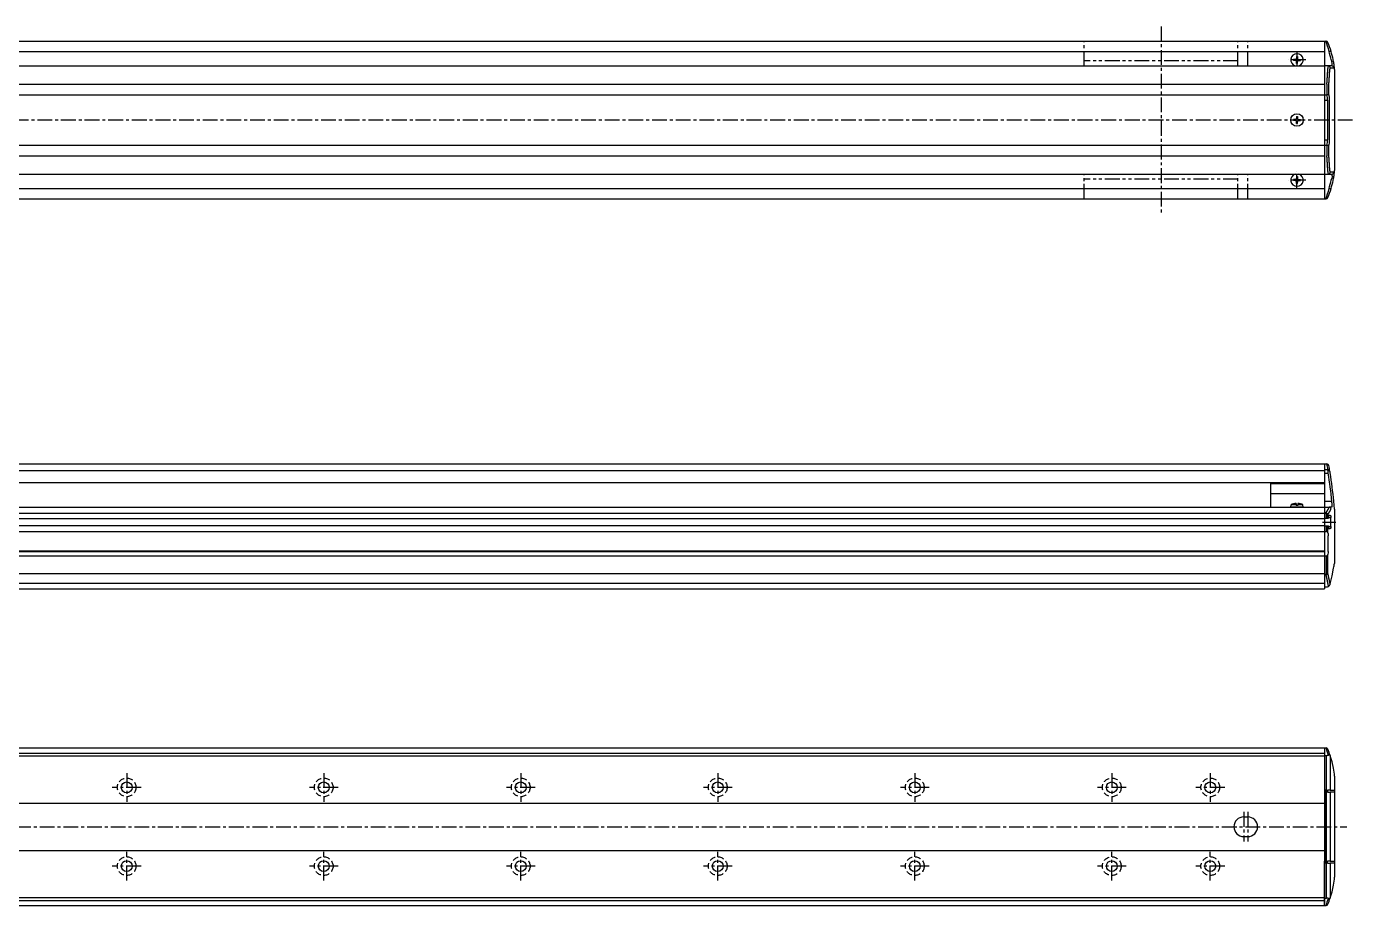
# Model space of a CAD drawing. Extents: x -463 to 883, y 41 to 537.
# Drawn here: x 210 to 883, y 90 to 537 of the extents above; entities that cross this region are included whole.
import ezdxf

# ---------------------------------------------------------------- set-up
doc = ezdxf.new("R2010")
doc.units = 0
for name, pattern in [('CENTER', [12, 7.5, -1.5, 1.5, -1.5]), ('DASHED', [4.5, 3, -1.5]), ('PHANTOM', [15, 7.5, -1.5, 1.5, -1.5, 1.5, -1.5])]:
    doc.linetypes.add(name, pattern=pattern)
doc.layers.get('0').update_dxf_attribs({"linetype": 'CONTINUOUS'})
doc.layers.add('CENTER', color=1, linetype='CENTER')

# ---------------------------------------------------------------- blocks, each defined once
blk = doc.blocks.new('DTL0004')
at = {"color": 0, "linetype": 'CONTINUOUS'}
for p, q in [((-3.15, 0), (-3.04, 1.3)), ((3.15, 0), (-3.15, 0)), ((-0.4, 1.3), (-3.04, 1.3)), ((-0.4, 1.89), (-0.4, 0.9)), ((0.4, 0.9), (-0.4, 0.9)), ((0.4, 1.89), (0.4, 0.9)), ((3.04, 1.3), (0.4, 1.3)), ((3.15, 0), (3.04, 1.3))]:
    blk.add_line(p, q, dxfattribs=at)
for start, end in [(92.87228, 112.35653), (67.64347, 87.12772)]:
    blk.add_arc((0, -6.08), 7.98, start, end, dxfattribs=at)
at = {"color": 0}
blk.add_point((0, 0), dxfattribs=at)
blk.add_point((0, 0), dxfattribs=at)

msp = doc.modelspace()

# ---------------------------------------------------------------- linework, layer by layer
at = {"color": 7, "linetype": 'CONTINUOUS'}
for p, q in [((-263.52, 529.44), (868.48, 529.44)), ((868.48, 529.44), (868.48, 449.44)), ((868.48, 529.44), (869.07, 529.44)), ((869.26, 529.44), (869.07, 529.44)), ((-25.52, 524.24), (868.48, 524.24)), ((852.73, 520.19), (852.73, 519.69)), ((853.48, 520.19), (852.73, 520.19)), ((853.48, 519.69), (852.73, 519.69)), ((854.23, 521.69), (854.23, 520.93)), ((854.23, 521.69), (854.73, 521.69)), ((854.23, 518.19), (854.23, 518.94)), ((854.73, 521.69), (854.73, 520.93)), ((854.73, 518.19), (854.73, 518.94)), ((855.48, 520.19), (856.23, 520.19)), ((855.48, 519.69), (856.23, 519.69)), ((856.23, 520.19), (856.23, 519.69)), ((870.87, 524.26), (870.73, 524.24)), ((871.87, 519.94), (872.08, 519.2)), ((873.06, 519.16), (872.85, 520.16)), ((-263.52, 516.94), (868.48, 516.94)), ((-25.52, 516.94), (868.48, 516.94)), ((854.23, 518.19), (854.73, 518.19)), ((872.15, 516.94), (868.48, 516.94)), ((871.32, 515.94), (873.15, 515.94)), ((873.39, 517.05), (873.38, 517.06)), ((873.48, 515.09), (873.48, 463.79)), ((-263.52, 507.71), (868.48, 507.71)), ((869.66, 507.69), (869.67, 507.69)), ((869.67, 507.69), (869.67, 502.19)), ((870.66, 502.78), (870.66, 507.51)), ((-263.52, 502.17), (868.48, 502.17)), ((868.48, 502.19), (869.56, 502.19)), ((868.48, 499.44), (870, 499.44)), ((869.67, 502.19), (869.56, 502.19)), ((870, 499.44), (870, 479.44)), ((870.98, 479.44), (870.98, 499.44)), ((852.73, 489.69), (852.73, 489.19)), ((853.48, 489.69), (852.73, 489.69)), ((853.48, 489.19), (852.73, 489.19)), ((854.23, 491.19), (854.23, 490.43)), ((854.23, 491.19), (854.73, 491.19)), ((854.23, 487.69), (854.23, 488.44)), ((854.23, 487.69), (854.73, 487.69)), ((854.73, 491.19), (854.73, 490.43)), ((854.73, 487.69), (854.73, 488.44)), ((855.48, 489.69), (856.23, 489.69)), ((855.48, 489.19), (856.23, 489.19)), ((856.23, 489.69), (856.23, 489.19)), ((868.48, 479.44), (870, 479.44)), ((-263.52, 476.7), (868.48, 476.7)), ((-263.52, 471.17), (868.48, 471.17)), ((868.48, 476.69), (869.56, 476.69)), ((869.56, 476.69), (869.67, 476.68)), ((869.67, 471.19), (869.66, 471.19)), ((869.67, 476.68), (869.67, 471.19)), ((870.66, 471.36), (870.66, 476.1)), ((-261.52, 461.94), (870.48, 461.94)), ((-25.52, 461.94), (868.48, 461.94)), ((852.73, 459.19), (852.73, 458.69)), ((853.48, 459.19), (852.73, 459.19)), ((853.48, 458.69), (852.73, 458.69)), ((854.23, 460.69), (854.23, 459.93)), ((854.23, 460.69), (854.73, 460.69)), ((854.23, 457.19), (854.23, 457.94)), ((854.73, 460.69), (854.73, 459.93)), ((854.73, 457.19), (854.73, 457.94)), ((855.48, 459.19), (856.23, 459.19)), ((855.48, 458.69), (856.23, 458.69)), ((856.23, 459.19), (856.23, 458.69)), ((868.48, 461.94), (872.15, 461.94)), ((873.15, 462.94), (871.32, 462.94)), ((871.87, 458.94), (872.08, 459.67)), ((872.85, 458.72), (873.06, 459.71)), ((873.38, 461.81), (873.39, 461.82)), ((-25.52, 454.64), (868.48, 454.64)), ((854.23, 457.19), (854.73, 457.19)), ((870.87, 454.61), (870.73, 454.63)), ((-263.52, 449.44), (868.48, 449.44)), ((868.48, 449.44), (869.07, 449.44)), ((869.07, 449.44), (869.26, 449.44)), ((-25.52, 314.76), (868.48, 314.76)), ((-25.52, 311.4), (868.48, 311.4)), ((868.48, 314.76), (868.48, 252.26)), ((868.48, 314.76), (868.48, 305.26)), ((868.48, 314.76), (869.66, 314.76)), ((868.48, 314.76), (868.48, 305.26)), ((868.48, 311.87), (870.18, 311.87)), ((868.48, 309.99), (870.33, 309.99)), ((869.67, 314.76), (869.66, 314.76)), ((-25.52, 305.26), (868.48, 305.26)), ((840.98, 305.26), (840.98, 292.76)), ((840.98, 304.79), (868.48, 304.79)), ((840.98, 299.8), (868.48, 299.8)), ((-263.52, 292.76), (868.48, 292.76)), ((-263.52, 289.76), (868.48, 289.76)), ((868.48, 295.76), (872.15, 295.76)), ((868.48, 292.76), (870.73, 292.76)), ((868.48, 292.76), (868.48, 251.26)), ((868.48, 289.76), (869.07, 289.76)), ((869.07, 289.76), (869.26, 289.74)), ((869.26, 289.74), (869.26, 287.16)), ((871.87, 292.76), (870.73, 292.76)), ((870.73, 292.76), (870.87, 292.75)), ((872.08, 292.85), (871.87, 292.76)), ((873.38, 293.08), (873.39, 293.06)), ((873.48, 291.76), (873.48, 264.26)), ((-263.52, 287.01), (868.48, 287.01)), ((-263.52, 283.51), (868.48, 283.51)), ((868.48, 287.16), (870.45, 287.16)), ((868.48, 283.36), (870.45, 283.36)), ((869.26, 283.36), (869.26, 280.49)), ((870.2, 287.16), (870.2, 289.18)), ((870.2, 279.69), (870.2, 283.36)), ((871.4, 288.61), (870.45, 288.61)), ((870.45, 288.61), (870.45, 287.16)), ((870.45, 287.61), (871.71, 287.61)), ((870.45, 283.36), (870.45, 281.91)), ((870.45, 282.91), (871.71, 282.91)), ((871.71, 282.91), (871.71, 287.61)), ((-263.52, 280.49), (868.48, 280.49)), ((868.48, 280.49), (869.26, 280.49)), ((870.34, 270.26), (870.34, 278.26)), ((870.45, 281.91), (871.4, 281.91)), ((-263.52, 270.56), (868.48, 270.56)), ((-263.52, 270.26), (868.48, 270.26)), ((-263.52, 268.02), (868.48, 268.02)), ((868.48, 268.02), (869.26, 268.02)), ((869.26, 268.02), (869.26, 258.76)), ((870.2, 259.03), (870.2, 268.83)), ((-263.52, 259.03), (868.48, 259.03)), ((868.48, 258.76), (869.21, 258.76)), ((869.26, 258.76), (869.21, 258.76)), ((-263.52, 254.26), (868.48, 254.26)), ((-263.52, 251.26), (868.48, 251.26)), ((868.48, 252.26), (869.43, 252.26)), ((871.37, 253.79), (871.33, 253.65)), ((-263.52, 170.47), (868.48, 170.47)), ((868.48, 170.47), (868.48, 90.47)), ((868.48, 170.47), (868.48, 148.02)), ((868.48, 170.47), (869.21, 170.47)), ((869.21, 170.47), (869.26, 170.47)), ((-263.52, 167.87), (868.48, 167.87)), ((-263.52, 166.47), (868.48, 166.47)), ((868.48, 166.72), (869.43, 166.72)), ((869.43, 94.23), (869.43, 166.72)), ((871.33, 166.68), (871.37, 166.56)), ((871.37, 166.56), (871.37, 148.97)), ((873.48, 156.12), (873.48, 104.82)), ((868.93, 148.97), (868.48, 148.97)), ((868.93, 148.97), (868.93, 111.97)), ((871.37, 148.97), (869.98, 148.97)), ((869.98, 148.97), (869.98, 147.97)), ((871.37, 148.97), (873.31, 148.97)), ((873.31, 148.97), (873.48, 148.92)), ((-263.52, 142.47), (868.48, 142.47)), ((868.48, 148.02), (868.93, 148.02)), ((869.98, 147.97), (871.37, 147.97)), ((871.37, 147.97), (871.37, 112.97)), ((873.31, 147.97), (871.37, 147.97)), ((873.48, 147.91), (873.31, 147.97)), ((827.48, 135.47), (829.48, 135.47)), ((827.48, 125.47), (829.48, 125.47)), ((-263.52, 118.47), (868.48, 118.47)), ((868.93, 112.93), (868.48, 112.92)), ((868.48, 90.47), (868.48, 112.92)), ((868.93, 111.97), (868.48, 111.97)), ((871.37, 112.97), (869.98, 112.97)), ((869.98, 111.97), (869.98, 112.97)), ((869.98, 111.97), (871.37, 111.97)), ((871.37, 112.97), (873.31, 112.97)), ((871.37, 111.97), (871.37, 94.39)), ((873.31, 111.97), (871.37, 111.97)), ((873.31, 112.97), (873.48, 113.04)), ((873.48, 112.03), (873.31, 111.97)), ((-263.52, 94.47), (868.48, 94.47)), ((868.48, 94.23), (869.43, 94.23)), ((871.37, 94.39), (871.33, 94.27)), ((-263.52, 93.07), (868.48, 93.07)), ((-263.52, 90.47), (868.48, 90.47)), ((868.48, 90.47), (869.21, 90.47)), ((869.26, 90.47), (869.21, 90.47))]:
    msp.add_line(p, q, dxfattribs=at)
at = {"color": 3, "linetype": 'PHANTOM'}
for p, q in [((746.48, 516.94), (746.48, 529.44)), ((824.48, 516.94), (824.48, 529.44)), ((829.48, 516.94), (829.48, 529.44)), ((824.48, 519.44), (746.48, 519.44)), ((746.48, 449.44), (746.48, 461.94)), ((824.48, 459.44), (746.48, 459.44)), ((824.48, 449.44), (824.48, 461.94)), ((829.48, 449.44), (829.48, 461.94))]:
    msp.add_line(p, q, dxfattribs=at)
at = {"color": 7, "linetype": 'CONTINUOUS'}
for points in [[(871.77, 524.26), (871.77, 524.26), (871.75, 524.28), (871.65, 524.34), (871.45, 524.35), (871.18, 524.32), (870.87, 524.26)], [(872.39, 517.74), (872.29, 518.3), (872.08, 519.2)], [(872.39, 461.13), (872.29, 460.57), (872.08, 459.67)], [(871.77, 454.61), (871.77, 454.61), (871.75, 454.59), (871.65, 454.53), (871.45, 454.52), (871.18, 454.55), (870.87, 454.61)], [(870.33, 309.99), (870.3, 310.42), (870.25, 311.04), (870.2, 311.54), (870.18, 311.87)], [(872.08, 292.85), (872.29, 293.25), (872.39, 293.71)], [(871.4, 288.61), (871.41, 288.61), (871.51, 288.54), (871.6, 288.37), (871.67, 288.13), (871.71, 287.83), (871.71, 287.61)], [(871.71, 282.91), (871.71, 282.81), (871.68, 282.49), (871.62, 282.2), (871.53, 282), (871.42, 281.91), (871.4, 281.91)], [(870.2, 279.69), (870.28, 279.2), (870.34, 278.26)], [(870.34, 270.26), (870.32, 269.71), (870.2, 268.83)], [(871.37, 253.79), (872.29, 257.88), (873.06, 261.84)], [(871.33, 166.68), (871.28, 166.78), (871.14, 166.91), (870.88, 166.97), (870.49, 166.9)], [(873.06, 160.2), (872.29, 163.47), (871.37, 166.56)], [(870.49, 94.05), (870.7, 93.99), (871, 93.99), (871.23, 94.1), (871.33, 94.27)], [(871.37, 94.39), (872.29, 97.48), (873.06, 100.75)]]:
    msp.add_lwpolyline(points, dxfattribs=at)
for points in [[(869.66, 507.68, 0), (869.67, 507.75, 0), (869.67, 507.81, 0), (869.68, 507.87, 0), (869.68, 507.93, 0), (869.68, 507.99, 0), (869.69, 508.06, 0), (869.69, 508.12, 0), (869.7, 508.18, 0), (869.7, 508.24, 0), (869.7, 508.3, 0), (869.71, 508.37, 0), (869.71, 508.43, 0), (869.72, 508.49, 0), (869.72, 508.55, 0), (869.73, 508.61, 0), (869.73, 508.68, 0), (869.73, 508.74, 0), (869.74, 508.8, 0), (869.74, 508.86, 0), (869.75, 508.92, 0), (869.75, 508.99, 0), (869.75, 509.05, 0), (869.76, 509.11, 0), (869.76, 509.17, 0), (869.77, 509.23, 0), (869.77, 509.29, 0), (869.77, 509.36, 0), (869.78, 509.42, 0), (869.78, 509.48, 0), (869.79, 509.54, 0), (869.79, 509.6, 0), (869.8, 509.67, 0), (869.8, 509.73, 0), (869.8, 509.79, 0), (869.81, 509.85, 0), (869.81, 509.91, 0), (869.82, 509.98, 0), (869.82, 510.04, 0), (869.82, 510.1, 0), (869.83, 510.16, 0), (869.83, 510.22, 0), (869.84, 510.29, 0), (869.84, 510.35, 0), (869.84, 510.41, 0), (869.85, 510.47, 0), (869.85, 510.53, 0), (869.86, 510.6, 0), (869.86, 510.66, 0), (869.86, 510.72, 0), (869.87, 510.78, 0), (869.87, 510.84, 0), (869.88, 510.91, 0), (869.88, 510.97, 0), (869.88, 511.03, 0), (869.89, 511.09, 0), (869.89, 511.15, 0), (869.9, 511.22, 0), (869.9, 511.28, 0), (869.9, 511.34, 0), (869.91, 511.4, 0), (869.91, 511.46, 0), (869.92, 511.53, 0), (869.92, 511.59, 0), (869.92, 511.65, 0), (869.93, 511.71, 0), (869.93, 511.77, 0), (869.94, 511.84, 0), (869.94, 511.9, 0), (869.94, 511.96, 0), (869.95, 512.02, 0), (869.95, 512.08, 0), (869.96, 512.15, 0), (869.96, 512.21, 0), (869.96, 512.27, 0), (869.97, 512.33, 0), (869.97, 512.39, 0), (869.98, 512.46, 0), (869.98, 512.52, 0), (869.98, 512.58, 0), (869.99, 512.64, 0), (869.99, 512.7, 0), (870, 512.77, 0), (870, 512.83, 0), (870, 512.89, 0), (870.01, 512.95, 0), (870.01, 513.01, 0), (870.02, 513.08, 0), (870.02, 513.14, 0), (870.02, 513.2, 0), (870.03, 513.26, 0), (870.03, 513.32, 0), (870.04, 513.39, 0), (870.04, 513.45, 0), (870.04, 513.51, 0), (870.05, 513.57, 0), (870.05, 513.63, 0), (870.06, 513.7, 0), (870.06, 513.76, 0), (870.06, 513.82, 0), (870.07, 513.88, 0), (870.07, 513.94, 0), (870.07, 514.01, 0), (870.08, 514.07, 0), (870.08, 514.13, 0), (870.09, 514.19, 0), (870.09, 514.25, 0), (870.09, 514.32, 0), (870.1, 514.38, 0), (870.1, 514.44, 0), (870.11, 514.5, 0), (870.11, 514.56, 0), (870.11, 514.63, 0), (870.12, 514.69, 0), (870.12, 514.75, 0), (870.13, 514.81, 0), (870.13, 514.87, 0), (870.13, 514.94, 0), (870.14, 515, 0), (870.14, 515.06, 0), (870.14, 515.12, 0), (870.15, 515.18, 0), (870.15, 515.25, 0), (870.16, 515.31, 0), (870.16, 515.37, 0), (870.16, 515.43, 0), (870.17, 515.49, 0), (870.17, 515.56, 0), (870.18, 515.62, 0)], [(870.66, 507.51, 0), (870.66, 507.57, 0), (870.67, 507.63, 0), (870.67, 507.69, 0), (870.67, 507.75, 0), (870.68, 507.81, 0), (870.68, 507.87, 0), (870.69, 507.93, 0), (870.69, 507.99, 0), (870.69, 508.05, 0), (870.7, 508.11, 0), (870.7, 508.18, 0), (870.71, 508.24, 0), (870.71, 508.3, 0), (870.72, 508.36, 0), (870.72, 508.42, 0), (870.72, 508.48, 0), (870.73, 508.54, 0), (870.73, 508.6, 0), (870.74, 508.66, 0), (870.74, 508.72, 0), (870.74, 508.78, 0), (870.75, 508.84, 0), (870.75, 508.9, 0), (870.76, 508.96, 0), (870.76, 509.02, 0), (870.76, 509.08, 0), (870.77, 509.15, 0), (870.77, 509.21, 0), (870.78, 509.27, 0), (870.78, 509.33, 0), (870.78, 509.39, 0), (870.79, 509.45, 0), (870.79, 509.51, 0), (870.8, 509.57, 0), (870.8, 509.63, 0), (870.8, 509.69, 0), (870.81, 509.75, 0), (870.81, 509.81, 0), (870.82, 509.87, 0), (870.82, 509.93, 0), (870.82, 509.99, 0), (870.83, 510.06, 0), (870.83, 510.12, 0), (870.84, 510.18, 0), (870.84, 510.24, 0), (870.84, 510.3, 0), (870.85, 510.36, 0), (870.85, 510.42, 0), (870.86, 510.48, 0), (870.86, 510.54, 0), (870.86, 510.6, 0), (870.87, 510.66, 0), (870.87, 510.72, 0), (870.88, 510.78, 0), (870.88, 510.84, 0), (870.88, 510.9, 0), (870.89, 510.97, 0), (870.89, 511.03, 0), (870.9, 511.09, 0), (870.9, 511.15, 0), (870.9, 511.21, 0), (870.91, 511.27, 0), (870.91, 511.33, 0), (870.91, 511.39, 0), (870.92, 511.45, 0), (870.92, 511.51, 0), (870.93, 511.57, 0), (870.93, 511.63, 0), (870.93, 511.69, 0), (870.94, 511.75, 0), (870.94, 511.82, 0), (870.95, 511.88, 0), (870.95, 511.94, 0), (870.95, 512, 0), (870.96, 512.06, 0), (870.96, 512.12, 0), (870.97, 512.18, 0), (870.97, 512.24, 0), (870.97, 512.3, 0), (870.98, 512.36, 0), (870.98, 512.42, 0), (870.99, 512.48, 0), (870.99, 512.54, 0), (870.99, 512.6, 0), (871, 512.67, 0), (871, 512.73, 0), (871, 512.79, 0), (871.01, 512.85, 0), (871.01, 512.91, 0), (871.02, 512.97, 0), (871.02, 513.03, 0), (871.02, 513.09, 0), (871.03, 513.15, 0), (871.03, 513.21, 0), (871.04, 513.27, 0), (871.04, 513.33, 0), (871.04, 513.39, 0), (871.05, 513.45, 0), (871.05, 513.52, 0), (871.05, 513.58, 0), (871.06, 513.64, 0), (871.06, 513.7, 0), (871.07, 513.76, 0), (871.07, 513.82, 0), (871.07, 513.88, 0), (871.08, 513.94, 0), (871.08, 514, 0), (871.09, 514.06, 0), (871.09, 514.12, 0), (871.09, 514.18, 0), (871.1, 514.24, 0), (871.1, 514.3, 0), (871.1, 514.37, 0), (871.11, 514.43, 0), (871.11, 514.49, 0), (871.12, 514.55, 0), (871.12, 514.61, 0), (871.12, 514.67, 0), (871.13, 514.73, 0), (871.13, 514.79, 0), (871.13, 514.85, 0), (871.14, 514.91, 0), (871.14, 514.97, 0), (871.15, 515.03, 0), (871.15, 515.09, 0), (871.15, 515.16, 0), (871.16, 515.22, 0), (871.16, 515.28, 0)], [(870.18, 463.25, 0), (870.17, 463.31, 0), (870.17, 463.38, 0), (870.16, 463.44, 0), (870.16, 463.5, 0), (870.16, 463.56, 0), (870.15, 463.62, 0), (870.15, 463.69, 0), (870.14, 463.75, 0), (870.14, 463.81, 0), (870.14, 463.87, 0), (870.13, 463.93, 0), (870.13, 464, 0), (870.13, 464.06, 0), (870.12, 464.12, 0), (870.12, 464.18, 0), (870.11, 464.24, 0), (870.11, 464.31, 0), (870.11, 464.37, 0), (870.1, 464.43, 0), (870.1, 464.49, 0), (870.09, 464.55, 0), (870.09, 464.62, 0), (870.09, 464.68, 0), (870.08, 464.74, 0), (870.08, 464.8, 0), (870.07, 464.86, 0), (870.07, 464.93, 0), (870.07, 464.99, 0), (870.06, 465.05, 0), (870.06, 465.11, 0), (870.06, 465.17, 0), (870.05, 465.24, 0), (870.05, 465.3, 0), (870.04, 465.36, 0), (870.04, 465.42, 0), (870.04, 465.48, 0), (870.03, 465.55, 0), (870.03, 465.61, 0), (870.02, 465.67, 0), (870.02, 465.73, 0), (870.02, 465.79, 0), (870.01, 465.86, 0), (870.01, 465.92, 0), (870, 465.98, 0), (870, 466.04, 0), (870, 466.1, 0), (869.99, 466.17, 0), (869.99, 466.23, 0), (869.98, 466.29, 0), (869.98, 466.35, 0), (869.98, 466.41, 0), (869.97, 466.48, 0), (869.97, 466.54, 0), (869.96, 466.6, 0), (869.96, 466.66, 0), (869.96, 466.72, 0), (869.95, 466.79, 0), (869.95, 466.85, 0), (869.94, 466.91, 0), (869.94, 466.97, 0), (869.94, 467.03, 0), (869.93, 467.1, 0), (869.93, 467.16, 0), (869.92, 467.22, 0), (869.92, 467.28, 0), (869.92, 467.34, 0), (869.91, 467.41, 0), (869.91, 467.47, 0), (869.9, 467.53, 0), (869.9, 467.59, 0), (869.9, 467.65, 0), (869.89, 467.72, 0), (869.89, 467.78, 0), (869.88, 467.84, 0), (869.88, 467.9, 0), (869.88, 467.96, 0), (869.87, 468.03, 0), (869.87, 468.09, 0), (869.86, 468.15, 0), (869.86, 468.21, 0), (869.86, 468.27, 0), (869.85, 468.34, 0), (869.85, 468.4, 0), (869.84, 468.46, 0), (869.84, 468.52, 0), (869.84, 468.58, 0), (869.83, 468.65, 0), (869.83, 468.71, 0), (869.82, 468.77, 0), (869.82, 468.83, 0), (869.82, 468.89, 0), (869.81, 468.96, 0), (869.81, 469.02, 0), (869.8, 469.08, 0), (869.8, 469.14, 0), (869.8, 469.2, 0), (869.79, 469.27, 0), (869.79, 469.33, 0), (869.78, 469.39, 0), (869.78, 469.45, 0), (869.77, 469.51, 0), (869.77, 469.58, 0), (869.77, 469.64, 0), (869.76, 469.7, 0), (869.76, 469.76, 0), (869.75, 469.82, 0), (869.75, 469.88, 0), (869.75, 469.95, 0), (869.74, 470.01, 0), (869.74, 470.07, 0), (869.73, 470.13, 0), (869.73, 470.19, 0), (869.73, 470.26, 0), (869.72, 470.32, 0), (869.72, 470.38, 0), (869.71, 470.44, 0), (869.71, 470.5, 0), (869.7, 470.57, 0), (869.7, 470.63, 0), (869.7, 470.69, 0), (869.69, 470.75, 0), (869.69, 470.81, 0), (869.68, 470.88, 0), (869.68, 470.94, 0), (869.68, 471, 0), (869.67, 471.06, 0), (869.67, 471.12, 0), (869.66, 471.18, 0)], [(871.16, 463.59, 0), (871.16, 463.65, 0), (871.15, 463.71, 0), (871.15, 463.78, 0), (871.15, 463.84, 0), (871.14, 463.9, 0), (871.14, 463.96, 0), (871.13, 464.02, 0), (871.13, 464.08, 0), (871.13, 464.14, 0), (871.12, 464.2, 0), (871.12, 464.26, 0), (871.12, 464.32, 0), (871.11, 464.38, 0), (871.11, 464.44, 0), (871.1, 464.5, 0), (871.1, 464.57, 0), (871.1, 464.63, 0), (871.09, 464.69, 0), (871.09, 464.75, 0), (871.09, 464.81, 0), (871.08, 464.87, 0), (871.08, 464.93, 0), (871.07, 464.99, 0), (871.07, 465.05, 0), (871.07, 465.11, 0), (871.06, 465.17, 0), (871.06, 465.23, 0), (871.05, 465.29, 0), (871.05, 465.35, 0), (871.05, 465.42, 0), (871.04, 465.48, 0), (871.04, 465.54, 0), (871.04, 465.6, 0), (871.03, 465.66, 0), (871.03, 465.72, 0), (871.02, 465.78, 0), (871.02, 465.84, 0), (871.02, 465.9, 0), (871.01, 465.96, 0), (871.01, 466.02, 0), (871, 466.08, 0), (871, 466.14, 0), (871, 466.2, 0), (870.99, 466.27, 0), (870.99, 466.33, 0), (870.99, 466.39, 0), (870.98, 466.45, 0), (870.98, 466.51, 0), (870.97, 466.57, 0), (870.97, 466.63, 0), (870.97, 466.69, 0), (870.96, 466.75, 0), (870.96, 466.81, 0), (870.95, 466.87, 0), (870.95, 466.93, 0), (870.95, 466.99, 0), (870.94, 467.05, 0), (870.94, 467.12, 0), (870.93, 467.18, 0), (870.93, 467.24, 0), (870.93, 467.3, 0), (870.92, 467.36, 0), (870.92, 467.42, 0), (870.91, 467.48, 0), (870.91, 467.54, 0), (870.91, 467.6, 0), (870.9, 467.66, 0), (870.9, 467.72, 0), (870.9, 467.78, 0), (870.89, 467.84, 0), (870.89, 467.9, 0), (870.88, 467.97, 0), (870.88, 468.03, 0), (870.88, 468.09, 0), (870.87, 468.15, 0), (870.87, 468.21, 0), (870.86, 468.27, 0), (870.86, 468.33, 0), (870.86, 468.39, 0), (870.85, 468.45, 0), (870.85, 468.51, 0), (870.84, 468.57, 0), (870.84, 468.63, 0), (870.84, 468.69, 0), (870.83, 468.75, 0), (870.83, 468.81, 0), (870.82, 468.88, 0), (870.82, 468.94, 0), (870.82, 469, 0), (870.81, 469.06, 0), (870.81, 469.12, 0), (870.8, 469.18, 0), (870.8, 469.24, 0), (870.8, 469.3, 0), (870.79, 469.36, 0), (870.79, 469.42, 0), (870.78, 469.48, 0), (870.78, 469.54, 0), (870.78, 469.6, 0), (870.77, 469.66, 0), (870.77, 469.72, 0), (870.76, 469.78, 0), (870.76, 469.85, 0), (870.76, 469.91, 0), (870.75, 469.97, 0), (870.75, 470.03, 0), (870.74, 470.09, 0), (870.74, 470.15, 0), (870.74, 470.21, 0), (870.73, 470.27, 0), (870.73, 470.33, 0), (870.72, 470.39, 0), (870.72, 470.45, 0), (870.72, 470.51, 0), (870.71, 470.57, 0), (870.71, 470.63, 0), (870.7, 470.69, 0), (870.7, 470.76, 0), (870.69, 470.82, 0), (870.69, 470.88, 0), (870.69, 470.94, 0), (870.68, 471, 0), (870.68, 471.06, 0), (870.67, 471.12, 0), (870.67, 471.18, 0), (870.67, 471.24, 0), (870.66, 471.3, 0), (870.66, 471.36, 0)], [(869.07, 289.76, 0), (869.08, 289.78, 0), (869.1, 289.8, 0), (869.11, 289.83, 0), (869.13, 289.85, 0), (869.15, 289.87, 0), (869.16, 289.9, 0), (869.18, 289.92, 0), (869.19, 289.94, 0), (869.21, 289.96, 0), (869.22, 289.99, 0), (869.24, 290.01, 0), (869.26, 290.03, 0), (869.27, 290.06, 0), (869.29, 290.08, 0), (869.3, 290.1, 0), (869.32, 290.13, 0), (869.33, 290.15, 0), (869.35, 290.17, 0), (869.36, 290.19, 0), (869.38, 290.22, 0), (869.4, 290.24, 0), (869.41, 290.26, 0), (869.43, 290.29, 0), (869.44, 290.31, 0), (869.46, 290.33, 0), (869.47, 290.36, 0), (869.49, 290.38, 0), (869.5, 290.4, 0), (869.52, 290.43, 0), (869.53, 290.45, 0), (869.55, 290.47, 0), (869.56, 290.5, 0), (869.58, 290.52, 0), (869.59, 290.54, 0), (869.61, 290.57, 0), (869.62, 290.59, 0), (869.64, 290.61, 0), (869.65, 290.63, 0), (869.67, 290.66, 0), (869.68, 290.68, 0), (869.7, 290.7, 0), (869.71, 290.73, 0), (869.73, 290.75, 0), (869.74, 290.77, 0), (869.76, 290.8, 0), (869.77, 290.82, 0), (869.79, 290.84, 0), (869.8, 290.87, 0), (869.81, 290.89, 0), (869.83, 290.91, 0), (869.84, 290.94, 0), (869.86, 290.96, 0), (869.87, 290.98, 0), (869.89, 291.01, 0), (869.9, 291.03, 0), (869.92, 291.05, 0), (869.93, 291.08, 0), (869.94, 291.1, 0), (869.96, 291.12, 0), (869.97, 291.15, 0), (869.99, 291.17, 0), (870, 291.19, 0), (870.02, 291.22, 0), (870.03, 291.24, 0), (870.04, 291.26, 0), (870.06, 291.29, 0), (870.07, 291.31, 0), (870.09, 291.33, 0), (870.1, 291.36, 0), (870.11, 291.38, 0), (870.13, 291.4, 0), (870.14, 291.43, 0), (870.16, 291.45, 0), (870.17, 291.47, 0), (870.18, 291.5, 0), (870.2, 291.52, 0), (870.21, 291.54, 0), (870.22, 291.57, 0), (870.24, 291.59, 0), (870.25, 291.61, 0), (870.27, 291.64, 0), (870.28, 291.66, 0), (870.29, 291.69, 0), (870.31, 291.71, 0), (870.32, 291.73, 0), (870.33, 291.76, 0), (870.35, 291.78, 0), (870.36, 291.8, 0), (870.37, 291.83, 0), (870.39, 291.85, 0), (870.4, 291.87, 0), (870.41, 291.9, 0), (870.43, 291.92, 0), (870.44, 291.94, 0), (870.45, 291.97, 0), (870.47, 291.99, 0), (870.48, 292.01, 0), (870.49, 292.04, 0), (870.51, 292.06, 0), (870.52, 292.08, 0), (870.53, 292.11, 0), (870.54, 292.13, 0), (870.56, 292.16, 0), (870.57, 292.18, 0), (870.58, 292.2, 0), (870.6, 292.23, 0), (870.61, 292.25, 0), (870.62, 292.27, 0), (870.64, 292.3, 0), (870.65, 292.32, 0), (870.66, 292.34, 0), (870.67, 292.37, 0), (870.69, 292.39, 0), (870.7, 292.42, 0), (870.71, 292.44, 0), (870.72, 292.46, 0), (870.74, 292.49, 0), (870.75, 292.51, 0), (870.76, 292.53, 0), (870.77, 292.56, 0), (870.79, 292.58, 0), (870.8, 292.6, 0), (870.81, 292.63, 0), (870.82, 292.65, 0), (870.84, 292.68, 0), (870.85, 292.7, 0), (870.86, 292.72, 0), (870.87, 292.75, 0)], [(870.2, 289.18, 0), (870.21, 289.2, 0), (870.22, 289.22, 0), (870.24, 289.24, 0), (870.25, 289.26, 0), (870.26, 289.28, 0), (870.28, 289.3, 0), (870.29, 289.32, 0), (870.3, 289.34, 0), (870.32, 289.36, 0), (870.33, 289.38, 0), (870.35, 289.4, 0), (870.36, 289.42, 0), (870.37, 289.44, 0), (870.39, 289.46, 0), (870.4, 289.48, 0), (870.41, 289.5, 0), (870.43, 289.52, 0), (870.44, 289.54, 0), (870.45, 289.56, 0), (870.47, 289.58, 0), (870.48, 289.6, 0), (870.49, 289.62, 0), (870.5, 289.64, 0), (870.52, 289.66, 0), (870.53, 289.68, 0), (870.54, 289.7, 0), (870.56, 289.72, 0), (870.57, 289.74, 0), (870.58, 289.76, 0), (870.6, 289.78, 0), (870.61, 289.8, 0), (870.62, 289.82, 0), (870.64, 289.84, 0), (870.65, 289.86, 0), (870.66, 289.88, 0), (870.67, 289.9, 0), (870.69, 289.92, 0), (870.7, 289.94, 0), (870.71, 289.96, 0), (870.73, 289.98, 0), (870.74, 290, 0), (870.75, 290.02, 0), (870.76, 290.04, 0), (870.78, 290.06, 0), (870.79, 290.08, 0), (870.8, 290.1, 0), (870.81, 290.12, 0), (870.83, 290.14, 0), (870.84, 290.16, 0), (870.85, 290.18, 0), (870.87, 290.2, 0), (870.88, 290.22, 0), (870.89, 290.24, 0), (870.9, 290.26, 0), (870.92, 290.28, 0), (870.93, 290.3, 0), (870.94, 290.32, 0), (870.95, 290.34, 0), (870.96, 290.36, 0), (870.98, 290.38, 0), (870.99, 290.4, 0), (871, 290.42, 0), (871.01, 290.44, 0), (871.03, 290.46, 0), (871.04, 290.48, 0), (871.05, 290.5, 0), (871.06, 290.52, 0), (871.08, 290.54, 0), (871.09, 290.56, 0), (871.1, 290.58, 0), (871.11, 290.6, 0), (871.12, 290.62, 0), (871.14, 290.64, 0), (871.15, 290.66, 0), (871.16, 290.68, 0), (871.17, 290.7, 0), (871.18, 290.72, 0), (871.2, 290.74, 0), (871.21, 290.76, 0), (871.22, 290.78, 0), (871.23, 290.8, 0), (871.24, 290.82, 0), (871.26, 290.84, 0), (871.27, 290.86, 0), (871.28, 290.88, 0), (871.29, 290.9, 0), (871.3, 290.92, 0), (871.31, 290.94, 0), (871.33, 290.96, 0), (871.34, 290.99, 0), (871.35, 291.01, 0), (871.36, 291.03, 0), (871.37, 291.05, 0), (871.38, 291.07, 0), (871.4, 291.09, 0), (871.41, 291.11, 0), (871.42, 291.13, 0), (871.43, 291.15, 0), (871.44, 291.17, 0), (871.45, 291.19, 0), (871.47, 291.21, 0), (871.48, 291.23, 0), (871.49, 291.25, 0), (871.5, 291.27, 0), (871.51, 291.29, 0), (871.52, 291.31, 0), (871.53, 291.33, 0), (871.54, 291.35, 0), (871.56, 291.37, 0), (871.57, 291.39, 0), (871.58, 291.41, 0), (871.59, 291.43, 0), (871.6, 291.45, 0), (871.61, 291.47, 0), (871.62, 291.49, 0), (871.63, 291.51, 0), (871.65, 291.53, 0), (871.66, 291.55, 0), (871.67, 291.57, 0), (871.68, 291.59, 0), (871.69, 291.61, 0), (871.7, 291.64, 0), (871.71, 291.66, 0), (871.72, 291.68, 0), (871.73, 291.7, 0), (871.74, 291.72, 0), (871.76, 291.74, 0), (871.77, 291.76, 0)], [(870.49, 252.56, 0), (870.48, 252.61, 0), (870.47, 252.66, 0), (870.46, 252.71, 0), (870.45, 252.76, 0), (870.44, 252.81, 0), (870.44, 252.86, 0), (870.43, 252.91, 0), (870.42, 252.96, 0), (870.41, 253, 0), (870.4, 253.05, 0), (870.39, 253.1, 0), (870.38, 253.15, 0), (870.37, 253.2, 0), (870.36, 253.25, 0), (870.35, 253.3, 0), (870.34, 253.35, 0), (870.33, 253.39, 0), (870.32, 253.44, 0), (870.32, 253.49, 0), (870.31, 253.54, 0), (870.3, 253.59, 0), (870.29, 253.64, 0), (870.28, 253.69, 0), (870.27, 253.74, 0), (870.26, 253.78, 0), (870.25, 253.83, 0), (870.24, 253.88, 0), (870.23, 253.93, 0), (870.22, 253.98, 0), (870.21, 254.03, 0), (870.2, 254.08, 0), (870.19, 254.13, 0), (870.18, 254.17, 0), (870.17, 254.22, 0), (870.16, 254.27, 0), (870.15, 254.32, 0), (870.14, 254.37, 0), (870.13, 254.42, 0), (870.13, 254.47, 0), (870.12, 254.51, 0), (870.11, 254.56, 0), (870.1, 254.61, 0), (870.09, 254.66, 0), (870.08, 254.71, 0), (870.07, 254.76, 0), (870.06, 254.81, 0), (870.05, 254.85, 0), (870.04, 254.9, 0), (870.03, 254.95, 0), (870.02, 255, 0), (870.01, 255.05, 0), (870, 255.1, 0), (869.99, 255.15, 0), (869.98, 255.19, 0), (869.97, 255.24, 0), (869.96, 255.29, 0), (869.95, 255.34, 0), (869.94, 255.39, 0), (869.93, 255.44, 0), (869.92, 255.48, 0), (869.91, 255.53, 0), (869.9, 255.58, 0), (869.89, 255.63, 0), (869.88, 255.68, 0), (869.87, 255.73, 0), (869.86, 255.78, 0), (869.85, 255.82, 0), (869.84, 255.87, 0), (869.83, 255.92, 0), (869.82, 255.97, 0), (869.81, 256.02, 0), (869.8, 256.07, 0), (869.79, 256.11, 0), (869.78, 256.16, 0), (869.77, 256.21, 0), (869.76, 256.26, 0), (869.75, 256.31, 0), (869.74, 256.36, 0), (869.73, 256.4, 0), (869.72, 256.45, 0), (869.71, 256.5, 0), (869.7, 256.55, 0), (869.69, 256.6, 0), (869.68, 256.64, 0), (869.67, 256.69, 0), (869.66, 256.74, 0), (869.65, 256.79, 0), (869.64, 256.84, 0), (869.63, 256.89, 0), (869.62, 256.93, 0), (869.61, 256.98, 0), (869.59, 257.03, 0), (869.58, 257.08, 0), (869.57, 257.13, 0), (869.56, 257.17, 0), (869.55, 257.22, 0), (869.54, 257.27, 0), (869.53, 257.32, 0), (869.52, 257.37, 0), (869.51, 257.42, 0), (869.5, 257.46, 0), (869.49, 257.51, 0), (869.48, 257.56, 0), (869.47, 257.61, 0), (869.46, 257.66, 0), (869.45, 257.7, 0), (869.44, 257.75, 0), (869.43, 257.8, 0), (869.42, 257.85, 0), (869.41, 257.9, 0), (869.4, 257.94, 0), (869.38, 257.99, 0), (869.37, 258.04, 0), (869.36, 258.09, 0), (869.35, 258.14, 0), (869.34, 258.18, 0), (869.33, 258.23, 0), (869.32, 258.28, 0), (869.31, 258.33, 0), (869.3, 258.37, 0), (869.29, 258.42, 0), (869.28, 258.47, 0), (869.27, 258.52, 0), (869.26, 258.57, 0), (869.24, 258.61, 0), (869.23, 258.66, 0), (869.22, 258.71, 0), (869.21, 258.76, 0)], [(871.33, 253.65, 0), (871.32, 253.69, 0), (871.31, 253.73, 0), (871.31, 253.78, 0), (871.3, 253.82, 0), (871.29, 253.86, 0), (871.28, 253.9, 0), (871.27, 253.94, 0), (871.27, 253.99, 0), (871.26, 254.03, 0), (871.25, 254.07, 0), (871.24, 254.11, 0), (871.23, 254.16, 0), (871.22, 254.2, 0), (871.22, 254.24, 0), (871.21, 254.28, 0), (871.2, 254.33, 0), (871.19, 254.37, 0), (871.18, 254.41, 0), (871.17, 254.45, 0), (871.17, 254.5, 0), (871.16, 254.54, 0), (871.15, 254.58, 0), (871.14, 254.62, 0), (871.13, 254.66, 0), (871.12, 254.71, 0), (871.11, 254.75, 0), (871.11, 254.79, 0), (871.1, 254.83, 0), (871.09, 254.88, 0), (871.08, 254.92, 0), (871.07, 254.96, 0), (871.06, 255, 0), (871.06, 255.04, 0), (871.05, 255.09, 0), (871.04, 255.13, 0), (871.03, 255.17, 0), (871.02, 255.21, 0), (871.01, 255.26, 0), (871, 255.3, 0), (871, 255.34, 0), (870.99, 255.38, 0), (870.98, 255.42, 0), (870.97, 255.47, 0), (870.96, 255.51, 0), (870.95, 255.55, 0), (870.94, 255.59, 0), (870.93, 255.63, 0), (870.93, 255.68, 0), (870.92, 255.72, 0), (870.91, 255.76, 0), (870.9, 255.8, 0), (870.89, 255.85, 0), (870.88, 255.89, 0), (870.87, 255.93, 0), (870.86, 255.97, 0), (870.86, 256.01, 0), (870.85, 256.06, 0), (870.84, 256.1, 0), (870.83, 256.14, 0), (870.82, 256.18, 0), (870.81, 256.22, 0), (870.8, 256.27, 0), (870.79, 256.31, 0), (870.79, 256.35, 0), (870.78, 256.39, 0), (870.77, 256.43, 0), (870.76, 256.48, 0), (870.75, 256.52, 0), (870.74, 256.56, 0), (870.73, 256.6, 0), (870.72, 256.64, 0), (870.71, 256.69, 0), (870.71, 256.73, 0), (870.7, 256.77, 0), (870.69, 256.81, 0), (870.68, 256.85, 0), (870.67, 256.9, 0), (870.66, 256.94, 0), (870.65, 256.98, 0), (870.64, 257.02, 0), (870.63, 257.06, 0), (870.62, 257.11, 0), (870.62, 257.15, 0), (870.61, 257.19, 0), (870.6, 257.23, 0), (870.59, 257.27, 0), (870.58, 257.31, 0), (870.57, 257.36, 0), (870.56, 257.4, 0), (870.55, 257.44, 0), (870.54, 257.48, 0), (870.53, 257.52, 0), (870.52, 257.57, 0), (870.51, 257.61, 0), (870.51, 257.65, 0), (870.5, 257.69, 0), (870.49, 257.73, 0), (870.48, 257.77, 0), (870.47, 257.82, 0), (870.46, 257.86, 0), (870.45, 257.9, 0), (870.44, 257.94, 0), (870.43, 257.98, 0), (870.42, 258.03, 0), (870.41, 258.07, 0), (870.4, 258.11, 0), (870.39, 258.15, 0), (870.39, 258.19, 0), (870.38, 258.23, 0), (870.37, 258.28, 0), (870.36, 258.32, 0), (870.35, 258.36, 0), (870.34, 258.4, 0), (870.33, 258.44, 0), (870.32, 258.48, 0), (870.31, 258.53, 0), (870.3, 258.57, 0), (870.29, 258.61, 0), (870.28, 258.65, 0), (870.27, 258.69, 0), (870.26, 258.73, 0), (870.25, 258.78, 0), (870.24, 258.82, 0), (870.23, 258.86, 0), (870.22, 258.9, 0), (870.22, 258.94, 0), (870.21, 258.98, 0), (870.2, 259.03, 0)], [(869.43, 166.72, 0), (869.43, 166.72, 0), (869.44, 166.72, 0), (869.45, 166.72, 0), (869.46, 166.72, 0), (869.47, 166.72, 0), (869.48, 166.72, 0), (869.49, 166.72, 0), (869.5, 166.72, 0), (869.5, 166.72, 0), (869.51, 166.72, 0), (869.52, 166.72, 0), (869.53, 166.72, 0), (869.54, 166.72, 0), (869.55, 166.72, 0), (869.56, 166.72, 0), (869.57, 166.72, 0), (869.57, 166.72, 0), (869.58, 166.72, 0), (869.59, 166.72, 0), (869.6, 166.72, 0), (869.61, 166.72, 0), (869.62, 166.72, 0), (869.63, 166.72, 0), (869.64, 166.73, 0), (869.64, 166.73, 0), (869.65, 166.73, 0), (869.66, 166.73, 0), (869.67, 166.73, 0), (869.68, 166.73, 0), (869.69, 166.73, 0), (869.7, 166.73, 0), (869.71, 166.73, 0), (869.71, 166.73, 0), (869.72, 166.73, 0), (869.73, 166.73, 0), (869.74, 166.73, 0), (869.75, 166.73, 0), (869.76, 166.73, 0), (869.77, 166.74, 0), (869.77, 166.74, 0), (869.78, 166.74, 0), (869.79, 166.74, 0), (869.8, 166.74, 0), (869.81, 166.74, 0), (869.82, 166.74, 0), (869.83, 166.74, 0), (869.84, 166.74, 0), (869.84, 166.74, 0), (869.85, 166.75, 0), (869.86, 166.75, 0), (869.87, 166.75, 0), (869.88, 166.75, 0), (869.89, 166.75, 0), (869.9, 166.75, 0), (869.9, 166.75, 0), (869.91, 166.75, 0), (869.92, 166.75, 0), (869.93, 166.76, 0), (869.94, 166.76, 0), (869.95, 166.76, 0), (869.95, 166.76, 0), (869.96, 166.76, 0), (869.97, 166.76, 0), (869.98, 166.76, 0), (869.99, 166.77, 0), (870, 166.77, 0), (870, 166.77, 0), (870.01, 166.77, 0), (870.02, 166.77, 0), (870.03, 166.77, 0), (870.04, 166.77, 0), (870.05, 166.78, 0), (870.06, 166.78, 0), (870.06, 166.78, 0), (870.07, 166.78, 0), (870.08, 166.78, 0), (870.09, 166.78, 0), (870.1, 166.79, 0), (870.1, 166.79, 0), (870.11, 166.79, 0), (870.12, 166.79, 0), (870.13, 166.79, 0), (870.14, 166.79, 0), (870.15, 166.8, 0), (870.15, 166.8, 0), (870.16, 166.8, 0), (870.17, 166.8, 0), (870.18, 166.8, 0), (870.19, 166.81, 0), (870.19, 166.81, 0), (870.2, 166.81, 0), (870.21, 166.81, 0), (870.22, 166.81, 0), (870.23, 166.82, 0), (870.23, 166.82, 0), (870.24, 166.82, 0), (870.25, 166.82, 0), (870.26, 166.82, 0), (870.27, 166.83, 0), (870.27, 166.83, 0), (870.28, 166.83, 0), (870.29, 166.83, 0), (870.3, 166.83, 0), (870.31, 166.84, 0), (870.31, 166.84, 0), (870.32, 166.84, 0), (870.33, 166.84, 0), (870.34, 166.85, 0), (870.35, 166.85, 0), (870.35, 166.85, 0), (870.36, 166.85, 0), (870.37, 166.86, 0), (870.38, 166.86, 0), (870.38, 166.86, 0), (870.39, 166.86, 0), (870.4, 166.86, 0), (870.41, 166.87, 0), (870.41, 166.87, 0), (870.42, 166.87, 0), (870.43, 166.87, 0), (870.44, 166.88, 0), (870.45, 166.88, 0), (870.45, 166.88, 0), (870.46, 166.89, 0), (870.47, 166.89, 0), (870.48, 166.89, 0), (870.48, 166.89, 0), (870.49, 166.9, 0)], [(870.49, 94.05, 0), (870.48, 94.05, 0), (870.48, 94.05, 0), (870.47, 94.06, 0), (870.46, 94.06, 0), (870.45, 94.06, 0), (870.45, 94.06, 0), (870.44, 94.07, 0), (870.43, 94.07, 0), (870.42, 94.07, 0), (870.41, 94.07, 0), (870.41, 94.08, 0), (870.4, 94.08, 0), (870.39, 94.08, 0), (870.38, 94.08, 0), (870.38, 94.09, 0), (870.37, 94.09, 0), (870.36, 94.09, 0), (870.35, 94.09, 0), (870.35, 94.1, 0), (870.34, 94.1, 0), (870.33, 94.1, 0), (870.32, 94.1, 0), (870.31, 94.1, 0), (870.31, 94.11, 0), (870.3, 94.11, 0), (870.29, 94.11, 0), (870.28, 94.11, 0), (870.27, 94.12, 0), (870.27, 94.12, 0), (870.26, 94.12, 0), (870.25, 94.12, 0), (870.24, 94.12, 0), (870.23, 94.13, 0), (870.23, 94.13, 0), (870.22, 94.13, 0), (870.21, 94.13, 0), (870.2, 94.13, 0), (870.19, 94.14, 0), (870.19, 94.14, 0), (870.18, 94.14, 0), (870.17, 94.14, 0), (870.16, 94.14, 0), (870.15, 94.15, 0), (870.15, 94.15, 0), (870.14, 94.15, 0), (870.13, 94.15, 0), (870.12, 94.15, 0), (870.11, 94.15, 0), (870.1, 94.16, 0), (870.1, 94.16, 0), (870.09, 94.16, 0), (870.08, 94.16, 0), (870.07, 94.16, 0), (870.06, 94.16, 0), (870.06, 94.17, 0), (870.05, 94.17, 0), (870.04, 94.17, 0), (870.03, 94.17, 0), (870.02, 94.17, 0), (870.01, 94.17, 0), (870, 94.17, 0), (870, 94.18, 0), (869.99, 94.18, 0), (869.98, 94.18, 0), (869.97, 94.18, 0), (869.96, 94.18, 0), (869.95, 94.18, 0), (869.95, 94.18, 0), (869.94, 94.19, 0), (869.93, 94.19, 0), (869.92, 94.19, 0), (869.91, 94.19, 0), (869.9, 94.19, 0), (869.9, 94.19, 0), (869.89, 94.19, 0), (869.88, 94.19, 0), (869.87, 94.2, 0), (869.86, 94.2, 0), (869.85, 94.2, 0), (869.84, 94.2, 0), (869.84, 94.2, 0), (869.83, 94.2, 0), (869.82, 94.2, 0), (869.81, 94.2, 0), (869.8, 94.2, 0), (869.79, 94.2, 0), (869.78, 94.21, 0), (869.77, 94.21, 0), (869.77, 94.21, 0), (869.76, 94.21, 0), (869.75, 94.21, 0), (869.74, 94.21, 0), (869.73, 94.21, 0), (869.72, 94.21, 0), (869.71, 94.21, 0), (869.71, 94.21, 0), (869.7, 94.21, 0), (869.69, 94.21, 0), (869.68, 94.22, 0), (869.67, 94.22, 0), (869.66, 94.22, 0), (869.65, 94.22, 0), (869.64, 94.22, 0), (869.64, 94.22, 0), (869.63, 94.22, 0), (869.62, 94.22, 0), (869.61, 94.22, 0), (869.6, 94.22, 0), (869.59, 94.22, 0), (869.58, 94.22, 0), (869.57, 94.22, 0), (869.57, 94.22, 0), (869.56, 94.22, 0), (869.55, 94.22, 0), (869.54, 94.22, 0), (869.53, 94.22, 0), (869.52, 94.22, 0), (869.51, 94.22, 0), (869.5, 94.22, 0), (869.5, 94.22, 0), (869.49, 94.22, 0), (869.48, 94.22, 0), (869.47, 94.22, 0), (869.46, 94.22, 0), (869.45, 94.22, 0), (869.44, 94.22, 0), (869.43, 94.22, 0), (869.43, 94.22, 0)]]:
    msp.add_polyline3d(points, dxfattribs=at)
for centre, radius in [((854.48, 489.44), 3.15), ((260.48, 150.47), 2.75), ((360.48, 150.47), 2.75), ((460.48, 150.47), 2.75), ((560.48, 150.47), 2.75), ((660.48, 150.47), 2.75), ((760.48, 150.47), 2.75), ((810.48, 150.47), 2.75), ((260.48, 110.47), 2.75), ((360.48, 110.47), 2.75), ((460.48, 110.47), 2.75), ((560.48, 110.47), 2.75), ((660.48, 110.47), 2.75), ((760.48, 110.47), 2.75), ((810.48, 110.47), 2.75)]:
    msp.add_circle(centre, radius, dxfattribs=at)
at = {"color": 3, "linetype": 'DASHED'}
for centre in [(260.48, 150.47), (360.48, 150.47), (460.48, 150.47), (560.48, 150.47), (660.48, 150.47), (760.48, 150.47), (810.48, 150.47), (260.48, 110.47), (360.48, 110.47), (460.48, 110.47), (560.48, 110.47), (660.48, 110.47), (760.48, 110.47), (810.48, 110.47)]:
    msp.add_circle(centre, 4.75, dxfattribs=at)
at = {"color": 7, "linetype": 'CONTINUOUS'}
for centre, radius, start, end in [((814.32, 507.44), 59, 16.56597, 21.89343), ((869.26, 528.44), 1, 21.37108, 90), ((814.32, 506.94), 60, 16.78278, 21.37108), ((854.48, 519.94), 3.15, 287.7528, 252.2472), ((853.48, 520.93), 0.748, 269.99996, 0), ((853.48, 518.94), 0.748, 0.00003, 90.00006), ((855.48, 520.93), 0.748, 179.99998, 270.00002), ((855.48, 518.94), 0.748, 90.00001, 180.00005), ((814.32, 506.94), 59, 12.72894, 17.05476), ((814.32, 506.94), 60, 12.72894, 16.78278), ((853.48, 515.09), 20, 5.67781, 11.75718), ((874.15, 515.81), 3.98, 163.61121, 182.76383), ((870.33, 515.94), 0.993, 359.61857, 89.61342), ((872.25, 515.36), 1.09, 148.4536, 184.54107), ((870.78, 517.76), 1.6, 328.87242, 359.13398), ((872.15, 515.94), 0.998, 359.88082, 89.88032), ((870.94, 516.98), 2.45, 334.63077, 1.55751), ((853.48, 515.09), 20, 0, 5.63916), ((863.72, 499.85), 6.3, 356.229, 21.77364), ((869.68, 503.3), 1.1, 269.52124, 331.92893), ((857.89, 499.85), 13.1, 358.20376, 12.92438), ((853.48, 490.43), 0.748, 269.99996, 0), ((853.48, 488.44), 0.748, 0.00003, 90.00006), ((855.48, 490.43), 0.748, 179.99998, 270.00002), ((855.48, 488.44), 0.748, 90.00001, 180.00005), ((863.82, 479.01), 6.19, 338.01187, 3.98549), ((857.24, 479.09), 13.75, 347.42327, 1.44859), ((869.68, 475.58), 1.1, 28.07107, 90.47876), ((854.48, 458.94), 3.15, 107.7528, 72.2472), ((853.48, 459.93), 0.748, 269.99996, 0), ((853.48, 457.94), 0.748, 0.00003, 90.00006), ((855.48, 459.93), 0.748, 179.99998, 270.00002), ((855.48, 457.94), 0.748, 90.00001, 180.00005), ((873.33, 462.96), 3.17, 174.72944, 198.89552), ((870.33, 462.93), 0.993, 270.38658, 0.38143), ((814.32, 471.94), 59, 342.94524, 347.27106), ((872.05, 463.46), 0.898, 171.36519, 215.64015), ((814.32, 471.94), 60, 343.21722, 347.27106), ((872.15, 462.93), 0.998, 270.11968, 0.11918), ((870.78, 461.11), 1.6, 0.86602, 31.12758), ((853.48, 463.79), 20, 348.24282, 354.32219), ((871.27, 461.96), 2.12, 356.28426, 27.52745), ((853.48, 463.79), 20, 354.36084, 0), ((814.32, 471.44), 59, 338.10657, 343.43403), ((814.32, 471.94), 60, 338.62892, 343.21722), ((869.26, 450.44), 1, 270, 338.62892), ((673.98, 278.56), 199, 9.63471, 10.47913), ((869.67, 313.76), 1, 10.46147, 90), ((870.22, 310.91), 0.959, 11.14735, 92.70404), ((673.98, 277.62), 199, 5.22816, 9.3604), ((673.98, 277.62), 200, 9.63471, 10.46147), ((673.98, 277.62), 200, 9.3604, 9.63471), ((673.98, 277.62), 200, 5.22816, 9.3604), ((869.05, 288.33), 1.42, 36.78392, 81.52427), ((870.69, 291.68), 1.08, 4.07077, 80.08202), ((760.14, 282.09), 112.85, 5.91191, 6.95625), ((673.98, 277.62), 200, 4.42733, 5.22816), ((673.98, 277.62), 200, 4.05227, 4.42733), ((869.28, 279.57), 0.923, 7.45849, 90.99882), ((869.28, 268.94), 0.92, 268.83479, 352.7079), ((725.48, 288.67), 150, 349.69497, 350.63321), ((869.26, 260.54), 1.78, 270.08272, 301.71327), ((869.43, 254.26), 2, 270, 302.14676), ((869.43, 254.26), 2, 302.14676, 342.25517), ((814.32, 148.84), 59, 17.82265, 21.51086), ((869.26, 169.47), 1, 21.37108, 90), ((814.32, 147.97), 60, 18.16682, 21.37108), ((853.48, 156.12), 20, 0, 11.75718), ((827.48, 130.47), 5, 90, 270), ((829.48, 130.47), 5, 270, 90), ((853.48, 104.82), 20, 348.24282, 0), ((814.32, 112.97), 60, 338.62892, 341.83318), ((814.32, 112.11), 59, 338.48914, 342.17735), ((869.26, 91.47), 1, 270, 338.62892)]:
    msp.add_arc(centre, radius, start, end, dxfattribs=at)
at = {"layer": 'CENTER', "color": 1, "linetype": 'CENTER'}
for p, q in [((785.48, 536.94), (785.48, 441.94)), ((859.02, 519.94), (849.94, 519.94)), ((854.48, 524.48), (854.48, 515.4)), ((882.64, 489.44), (-300.94, 489.44)), ((859.02, 458.94), (849.94, 458.94)), ((854.48, 454.4), (854.48, 463.48)), ((867.48, 285.26), (874.26, 285.26)), ((260.48, 157.76), (260.48, 143.18)), ((360.48, 157.76), (360.48, 143.18)), ((460.48, 157.76), (460.48, 143.18)), ((560.48, 157.76), (560.48, 143.18)), ((660.48, 157.76), (660.48, 143.18)), ((760.48, 157.76), (760.48, 143.18)), ((810.48, 157.76), (810.48, 143.18)), ((267.77, 150.47), (253.19, 150.47)), ((367.77, 150.47), (353.19, 150.47)), ((467.77, 150.47), (453.19, 150.47)), ((567.77, 150.47), (553.19, 150.47)), ((667.77, 150.47), (653.19, 150.47)), ((767.77, 150.47), (753.19, 150.47)), ((817.77, 150.47), (803.19, 150.47)), ((827.48, 138.01), (827.48, 122.93)), ((829.48, 138.01), (829.48, 122.93)), ((-311.63, 130.47), (879.71, 130.47)), ((260.48, 103.18), (260.48, 117.76)), ((360.48, 103.18), (360.48, 117.76)), ((460.48, 103.18), (460.48, 117.76)), ((560.48, 103.18), (560.48, 117.76)), ((660.48, 103.18), (660.48, 117.76)), ((760.48, 103.18), (760.48, 117.76)), ((810.48, 103.18), (810.48, 117.76)), ((267.77, 110.47), (253.19, 110.47)), ((367.77, 110.47), (353.19, 110.47)), ((467.77, 110.47), (453.19, 110.47)), ((567.77, 110.47), (553.19, 110.47)), ((667.77, 110.47), (653.19, 110.47)), ((767.77, 110.47), (753.19, 110.47)), ((817.77, 110.47), (803.19, 110.47))]:
    msp.add_line(p, q, dxfattribs=at)

# ---------------------------------------------------------------- block references
at = {"color": 7, "linetype": 'CONTINUOUS', "zscale": 2}
msp.add_blockref('DTL0004', (854.48, 292.76), dxfattribs=at)

doc.saveas('drawing.dxf')
